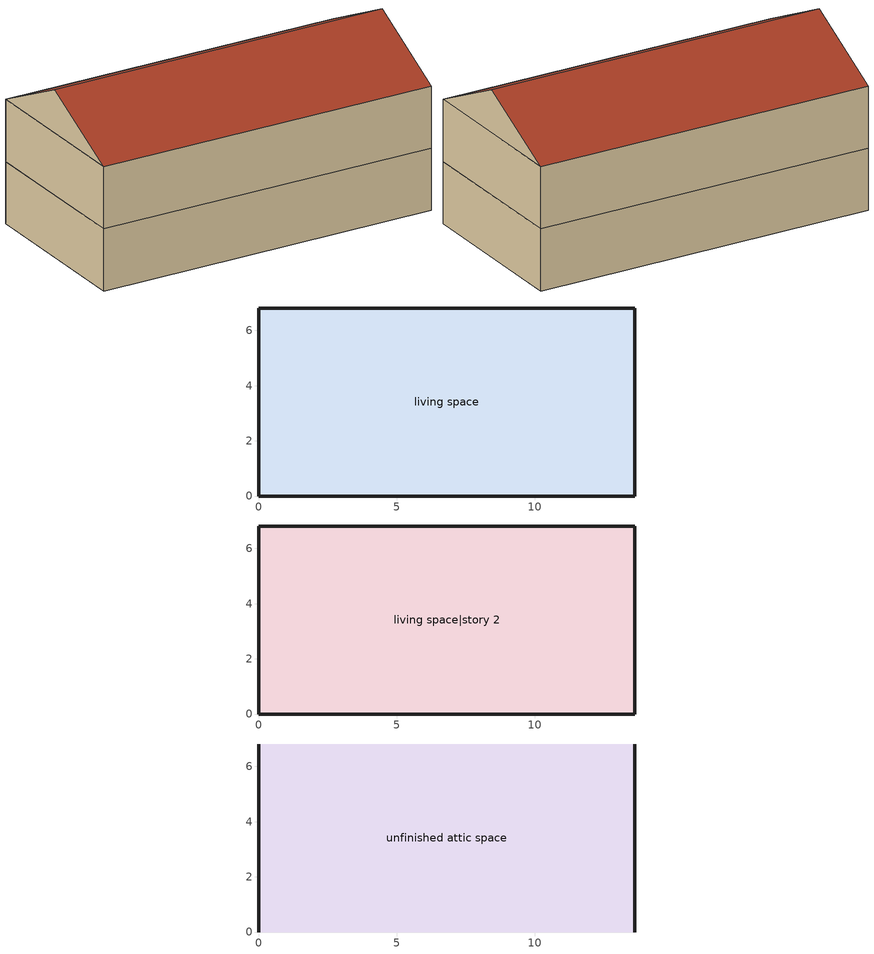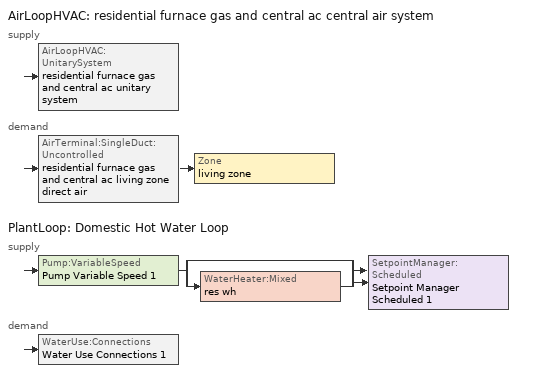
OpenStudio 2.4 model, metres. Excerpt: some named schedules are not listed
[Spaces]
living space
 floor ground: 0,0 0,6.82 13.63,6.82 13.63,0 z0
 wall outside: 0,6.82 0,0 13.63,0 13.63,6.82 0,6.82 z0:2.44
living space|story 2
 floor to living space: 0,0 0,6.82 13.63,6.82 13.63,0 z2.44
 wall outside: 0,6.82 0,0 13.63,0 13.63,6.82 0,6.82 z2.44:4.88
unfinished attic space
 floor to living space|story 2: 0,6.82 13.63,6.82 13.63,0 0,0 z4.88
 wall outside: 0,3.41,6.58 0,6.82,4.88 0,0,4.88; 13.63,3.41,6.58 13.63,0,4.88 13.63,6.82,4.88
 roof outside: 13.63,3.41,6.58 0,3.41,6.58 0,0,4.88 13.63,0,4.88; 0,3.41,6.58 13.63,3.41,6.58 13.63,6.82,4.88 0,6.82,4.88
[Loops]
AirLoopHVAC 'residential furnace gas and central ac central air system'
 supply: AirLoopHVAC:UnitarySystem 'residential furnace gas and central ac unitary system'
 demand: AirTerminal:SingleDuct:Uncontrolled 'residential furnace gas and central ac living zone direct air' > Zone 'living zone'
PlantLoop 'Domestic Hot Water Loop'
 supply: Pump:VariableSpeed 'Pump Variable Speed 1' > split
  | bypass
  | WaterHeater:Mixed 'res wh'
  join > SetpointManager:Scheduled 'Setpoint Manager Scheduled 1'
 demand: WaterUse:Connections 'Water Use Connections 1'
[Building]
Building: Standards Number of Stories=2; Standards Number of Above Ground Stories=2; Standards Building Type=singlefamilydetached; Standards Number of Living Units=1
[Site]
Denver Intl Ap_CO_USA: Latitude {deg}=39.83; Longitude {deg}=-104.65; Time Zone {hr}=-7; Elevation {m}=1650
[ClimateZones]
Climate Zone Institution Name 2=Building America; Climate Zone Document Year 2=0; Climate Zone Value 2=Cold
[Site:WaterMainsTemperature]
Calculation Method=Correlation; Annual Average Outdoor Air Temperature {C}=10.8753; Maximum Difference In Monthly Average Outdoor Air Temperatures {deltaC}=23.1524
[Site:GroundTemperature:BuildingSurface]
6.71281, 4.94206, 4.80025, 5.64056, 9.01395, 12.3716, 15.2825, 17.1265, 17.2832, 15.7834, 12.9467, 9.69205
[Site:GroundTemperature:Deep]
10.8753, 10.8753, 10.8753, 10.8753, 10.8753, 10.8753, 10.8753, 10.8753, 10.8753, 10.8753, 10.8753, 10.8753
[ThermalZone] Use Ideal Air Loads=No
Name | Thermostat
living zone | living zone temperature setpoint
unfinished attic zone
[Sizing:Zone] Zone Cooling Design Supply Air Temperature Input Method=SupplyAirTemperature; Zone Cooling Design Supply Air Temperature {C}=14; Zone Cooling Design Supply Air Temperature Difference {deltaC}=11.11; Zone Heating Design Supply Air Temperature Input Method=SupplyAirTemperature; Zone Heating Design Supply Air Temperature {C}=40; Zone Heating Design Supply Air Temperature Difference {deltaC}=11.11; Zone Cooling Design Supply Air Humidity Ratio {kg-H2O/kg-air}=0.0085; Zone Heating Design Supply Air Humidity Ratio {kg-H2O/kg-air}=0.008; Cooling Design Air Flow Method=DesignDay; Heating Design Air Flow Method=DesignDay; Account for Dedicated Outdoor Air System=No; Dedicated Outdoor Air System Control Strategy=NeutralSupplyAir; Dedicated Outdoor Air Low Setpoint Temperature for Design {C}=autosize; Dedicated Outdoor Air High Setpoint Temperature for Design {C}=autosize
living zone; unfinished attic zone
[Zone equipment]
living zone: residential furnace gas and central ac living zone direct air
[Space]
Name | Thermal Zone | Building Unit
living space; living space|story 2 | living zone | unit 1
unfinished attic space | unfinished attic zone
[BuildingUnit] Building Unit Type=Residential; Building Unit Feature Data Type 3=String; Building Unit Feature Data Type 4=String; Building Unit Feature Data Type 6=Double; Building Unit Feature Data Type 7=Double; Building Unit Feature Data Type 8=Double; Building Unit Feature Data Type 9=Double; Building Unit Feature Data Type 10=Double; Building Unit Feature Data Type 15=Double
Name | Building Unit Feature Name 1 | Building Unit Feature Data Type 1 | Building Unit Feature Value 1 | Building Unit Feature Name 2 | Building Unit Feature Data Type 2 | Building Unit Feature Value 2 | Building Unit Feature Name 3 | Building Unit Feature Value 3 | Building Unit Feature Name 4 | Building Unit Feature Value 4 | Building Unit Feature Name 5 | Building Unit Feature Data Type 5 | Building Unit Feature Value 5 | Building Unit Feature Name 6 | Building Unit Feature Value 6 | Building Unit Feature Name 7 | Building Unit Feature Value 7 | Building Unit Feature Name 8 | Building Unit Feature Value 8 | Building Unit Feature Name 9 | Building Unit Feature Value 9 | Building Unit Feature Name 10 | Building Unit Feature Value 10 | Building Unit Feature Name 11 | Building Unit Feature Data Type 11 | Building Unit Feature Value 11 | Building Unit Feature Name 12 | Building Unit Feature Data Type 12 | Building Unit Feature Value 12 | Building Unit Feature Name 13 | Building Unit Feature Data Type 13 | Building Unit Feature Value 13 | Building Unit Feature Name 14 | Building Unit Feature Data Type 14 | Building Unit Feature Value 14 | Building Unit Feature Name 15 | Building Unit Feature Value 15 | Building Unit Feature Name 16 | Building Unit Feature Data Type 16 | Building Unit Feature Value 16 | Building Unit Feature Name 17 | Building Unit Feature Data Type 17 | Building Unit Feature Value 17 | Building Unit Feature Name 18 | Building Unit Feature Data Type 18 | Building Unit Feature Value 18 | Building Unit Feature Name 19 | Building Unit Feature Data Type 19 | Building Unit Feature Value 19 | Building Unit Feature Name 20 | Building Unit Feature Data Type 20 | Building Unit Feature Value 20 | Building Unit Feature Name 21 | Building Unit Feature Data Type 21 | Building Unit Feature Value 21 | Building Unit Feature Name 22 | Building Unit Feature Data Type 22 | Building Unit Feature Value 22 | Building Unit Feature Name 23 | Building Unit Feature Data Type 23 | Building Unit Feature Value 23 | Building Unit Feature Name 24 | Building Unit Feature Data Type 24 | Building Unit Feature Value 24 | Building Unit Feature Name 25 | Building Unit Feature Data Type 25 | Building Unit Feature Value 25 | Building Unit Feature Name 26 | Building Unit Feature Data Type 26 | Building Unit Feature Value 26 | Building Unit Feature Name 27 | Building Unit Feature Data Type 27 | Building Unit Feature Value 27 | Building Unit Feature Name 28 | Building Unit Feature Data Type 28 | Building Unit Feature Value 28 | Building Unit Feature Name 29 | Building Unit Feature Data Type 29 | Building Unit Feature Value 29 | Building Unit Feature Name 30 | Building Unit Feature Data Type 30 | Building Unit Feature Value 30 | Building Unit Feature Name 31 | Building Unit Feature Data Type 31 | Building Unit Feature Value 31 | Building Unit Feature Name 32 | Building Unit Feature Data Type 32 | Building Unit Feature Value 32 | Building Unit Feature Name 33 | Building Unit Feature Data Type 33 | Building Unit Feature Value 33 | Building Unit Feature Name 34 | Building Unit Feature Data Type 34 | Building Unit Feature Value 34 | Building Unit Feature Name 35 | Building Unit Feature Data Type 35 | Building Unit Feature Value 35 | Building Unit Feature Name 36 | Building Unit Feature Data Type 36 | Building Unit Feature Value 36 | Building Unit Feature Name 37 | Building Unit Feature Data Type 37 | Building Unit Feature Value 37
unit 1 | NumberOfBedrooms | Integer | 3 | NumberOfBathrooms | Double | 2 | SizingInfoHVACCapacityDerateFactorEER | 1.0,1.0,1.0,1.0,1.0 | SizingInfoHVACRatedCFMperTonCooling | 386.1 | DHWSchedIndex | Integer | 0 | ClothesWasherIMEF|residential clothes washer | 0.95 | ClothesWasherRatedAnnualEnergy|residential clothes washer | 387 | ClothesWasherDrumVolume|residential clothes washer | 3.5 | ClothesDryerCEF|residential clothes dryer electric | 2.7 | ClothesDryerMult|residential clothes dryer electric | 1 | ClothesDryerWeekdaySch|residential clothes dryer electric | String | 0.010, 0.006, 0.004, 0.002, 0.004, 0.006, 0.016, 0.032, 0.048, 0.068, 0.078, 0.081, 0.074, 0.067, 0.057, 0.061, 0.055, 0.054, 0.051, 0.051, 0.052, 0.054, 0.044, 0.024 | ClothesDryerWeekendSch|residential clothes dryer electric | String | 0.010, 0.006, 0.004, 0.002, 0.004, 0.006, 0.016, 0.032, 0.048, 0.068, 0.078, 0.081, 0.074, 0.067, 0.057, 0.061, 0.055, 0.054, 0.051, 0.051, 0.052, 0.054, 0.044, 0.024 | ClothesDryerMonthlySch|residential clothes dryer electric | String | 1.0, 1.0, 1.0, 1.0, 1.0, 1.0, 1.0, 1.0, 1.0, 1.0, 1.0, 1.0 | ClothesDryerFuelType|residential clothes dryer electric | String | electric | ClothesDryerFuelSplit|residential clothes dryer electric | 0
EPWWeatherInfo | EPWHeaderCity | String | Denver Intl Ap | EPWHeaderState | String | CO | EPWHeaderCountry | USA | EPWHeaderDataSource | TMY3 | EPWHeaderStation | String | 725650 | EPWHeaderLatitude | 39.83 | EPWHeaderLongitude | -104.65 | EPWHeaderTimezone | -7 | EPWHeaderAltitude | 5413.39 | EPWHeaderLocalPressure | 0.819376 | EPWDataAnnualAvgDrybulb | Double | 51.5756 | EPWDataAnnualMinDrybulb | Double | -2.92 | EPWDataAnnualMaxDrybulb | Double | 104 | EPWDataCDD50F | Double | 3072.29 | EPWDataCDD65F | 883.62 | EPWDataHDD50F | Double | 2497.19 | EPWDataHDD65F | Double | 5783.52 | EPWDataAnnualAvgWindspeed | Double | 3.91653 | EPWDataMonthlyAvgDrybulbs | String | 33.4191935483871,31.90142857142857,43.02620967741937,42.48624999999999,59.877741935483854,73.57574999999997,72.07975806451608,72.70008064516134,66.49200000000006,50.079112903225806,37.218250000000005,34.582177419354835 | EPWDataMainsDailyTemps | String | 50.07624256468852,49.9657852697145,49.85758155416448,49.751663461543984,49.64806235849292,49.546808925496705,49.447933147800505,49.351464306529365,49.25743097001694,49.16586098534519,49.07678147009777,48.9902188043294,48.906198622753685,48.82474580715159,48.74588447900296,48.66963799234321,48.59602892684719,48.52507908114245,48.45680946635381,48.391240299881055,48.32839099941181,48.26828017717112,48.21092563440966,48.15634435613204,48.10455250606684,48.05556542187992,48.00939761063228,47.96606274448393,47.92557365664505,47.887942337575495,47.853179931434,47.82129673277788,47.79230218351444,47.76620487010481,47.743012521021186,47.72273200445808,47.705369326298396,47.6909296283348,47.679417186747095,47.67083541083581,47.665186842012595,47.662473153047614,47.66269514757414,47.66585275985061,47.67194505478005,47.68097022818702,47.6929256073519,47.70780765180238,47.725611954361966,47.746333242455066,47.769965379668484,47.796501367568624,47.82593334777399,47.85825260428242,47.89344956605221,47.931513809836495,47.972434063270015,48.01619820820728,48.06279328431128,48.11220549289157,48.16442020099056,48.21942194571703,48.2771944388252,48.33772057153844,48.40098241961582,48.466961248660226,48.53563751966634,48.606990894806984,48.68100024345593,48.75764364844555,48.83689841255739,48.91874106524372,49.00314736957813,49.090092329433034,49.179550196882076,49.27149447982511,49.36589794983359,49.46273265021402,49.56196990428706,49.663580323879835,49.76753381802899,49.87379960189182,49.98234620586294,50.09314148489369,50.20615262801157,50.32134616803694,50.43868799149398,50.558143348713074,50.679676864121596,50.80325254672008,50.928833800740556,51.056383436484104,51.18586368133418,51.317236190942644,51.450462060585075,51.58550183668202,51.72231552848283,51.8608626199085,52.001102081550165,52.14299238281953,52.28649150424779,52.431556949929295,52.57814576010629,52.72621452389105,52.87571939212163,53.02661609034733,53.1788599319402,53.33240583132853,53.48720831734851,53.64322154671014,53.80039931757321,53.95869508322959,54.11806196588759,54.27845277055436,54.43981999901223,54.60211586388488,54.76529230278913,54.92930099256811,55.09409336360176,55.25962061419023,55.42583372500605,55.59268347361075,55.76012044903158,55.928095066394164,56.09655758160655,56.26545810609043,56.434746621555234,56.60437299481053,56.77428699261249,56.94443829654001,57.11477651789601,57.28525121262962,57.45581189627462,57.626408058900026,57.79698918006809,57.96750474379542,58.13790425351288,58.30813724701959,58.47815331142689,58.64790209808762,58.81733333750638,58.98639685422639,59.15504258168846,59.32322057705774,59.49088103601378,59.65797430749968,59.8244509084257,59.99026153832327,60.155357093944815,60.319688683805246,60.483207642660695,60.645865545920266,60.80761422398652,60.96840577652046,61.12819258662674,61.28692733495497,61.44456301371288,61.601052940587266,61.756350772568474,61.91041051967448,62.06318655857034,62.21463364607915,62.3647069325804,62.513361975291694,62.66055475143013,62.8062416712492,62.95037959094745,63.092925825445185,63.23383816102518,63.37307486783391,63.510594712239424,63.64635696904234,63.780321433536166,63.91244843341359,64.04269884051503,64.17103408241611,64.29741615385046,64.42180762796467,64.54417166740183,64.66447203521064,64.7826731055766,64.89873987437228,65.01263796952341,65.1243336611879,65.23379387174461,65.3409861855889,65.44587885873234,65.54844082820324,65.64864172124577,65.7464518643145,65.84184229186198,65.93478475491656,66.02525172944816,66.1132164245191,66.19865279021808,66.28153552537464,66.36184008505177,66.43954268781472,66.51462032277367,66.5870507563981,66.65681253910113,66.72388501159155,66.78824831099192,66.84988337672074,66.90877195613707,66.96489660994588,67.01824071736252,67.06878848103484,67.1165249317214,67.16143593272444,67.20350818407641,67.24272922647855,67.27908744499064,67.31257207247062,67.34317319276323,67.37088174363653,67.3956895194656,67.41758917366263,67.43657422085245,67.45263903879312,67.46577887004098,67.47598982335947,67.48326887487147,67.48761386895481,67.48902351888066,67.48749740719454,67.48303598583998,67.47564057602465,67.4653133678291,67.45205741955826,67.43587665683563,67.41677587144085,67.3947607198906,67.36983772176349,67.34201425776935,67.31129856756353,67.27769974730674,67.24122774697138,67.2018933673949,67.15970825708125,67.11468490875131,67.06683665564324,67.016177667564,66.96272294669309,66.9064883231398,66.84749045025528,66.78574679970077,66.72127565627359,66.65409611249221,66.58422806294226,66.51169219838482,66.43650999962918,66.3587037311714,66.27829643460095,66.19531192177712,66.10977476777741,66.0217103036198,65.93114460876124,65.8381045033745,65.74261754040552,65.64471199741399,65.54441686819918,65.44176185421362,65.33677735576744,65.22949446302547,65.11994494680027,65.00816124914347,64.89417647373837,64.77802437609661,64.65973935356176,64.53935643512291,64.41691127104114,64.29244012229206,64.16597984982745,64.03756790365921,63.907242311768954,63.77504166884635,63.64100512485964,63.50517237346182,63.36758364023565,63.22827967078132,63.08730171864996,62.94469153312682,62.8004913468676,62.65474386339169,62.50749224443585,62.35878009717235,62.20865146129508,62.057150795977584,61.90432296670698,61.75021323199739,61.594867229987095,61.43833096492323,61.280650793538065,61.12187341132087,60.96204583868955,60.80121540706591,60.63942974485897,60.47673676336026,60.313184642555285,60.14882181685554,59.98369696075508,59.81785897441608,59.65135696918745,59.484240253061,59.31655831606938,59.14836081563002,58.979697561839586,58.810618502723216,58.6411737094428,58.471413361469004,58.30138773172097,58.131147171678556,57.96074209647117,57.79022296994788,57.61964028973289,57.4490445722713,57.27848633786901,57.10801609573171,56.937684329007,56.7675414798343,56.59763793440687,56.42802400805046,56.25874993032284,56.08986583013886,55.92142172092521,55.75346748580941,55.5860528628474,55.419227430294114,55.253040591921305,55.08754156238711,54.92277935266162,54.75880275551268,54.595660331056436,54.4334003923767,54.27207099121744,54.11171990375278,53.95239461643853,53.79414231194946,53.63700985520665,53.481043779498904,53.32629027270227,53.17279516360208,53.02060390832105,52.86976157685794,52.720312839740515,52.57230195479677,52.42577275404838,52.280768630730314,52.13733252644028,51.995506918421995,51.85533380698598,51.71685470307155,51.580110615953686,51.44514204109864,51.31198894817151,51.180690769199586,51.051286386894986,50.92381412313986,50.79831172763779,50.67481636673449,50.553364612411414,50.433992431455266,50.3167351748068,50.20162756709197 | EPWDataMainsMonthlyTemps | String | 48.74588447900296,47.67194505478005,49.179550196882076,52.87571939212163,57.79698918006809,62.66055475143013,66.19865279021808,67.48902351888066,66.19531192177712,62.65474386339169,57.79022296994788,52.86976157685794 | EPWDataMainsAvgTemp | Double | 57.5779 | EPWDataGroundMonthlyTemps | String | 44.08306285945173,40.89570904991865,40.64045432632048,42.153016571250646,48.225111118704206,54.268919273837525,59.508577937551024,62.82777283423508,63.10975667174995,60.41014950381947,55.304105212311526,49.445696474514364 | EPWDataWSF | Double | 0.59 | EPWDataMonthlyAvgDailyHighDrybulbs | String | 47.41032258064516,46.58642857142857,55.15032258064517,53.708,72.80193548387098,88.67600000000002,86.1858064516129,85.87225806451613,82.082,63.18064516129033,48.73400000000001,48.87935483870968 | EPWDataMonthlyAvgDailyLowDrybulbs | String | 19.347741935483874,19.856428571428573,30.316129032258065,31.112,47.41612903225806,57.901999999999994,59.063870967741934,60.956774193548384,52.352000000000004,38.41612903225806,27.002000000000002,23.02903225806451 | EPWDesignHeatingDrybulb | Double | 6.8 | EPWDesignHeatingWindspeed | Double | 12 | EPWDesignCoolingDrybulb | Double | 91.76 | EPWDesignCoolingWetbulb | Double | 60.08 | EPWDesignCoolingHumidityRatio | Double | 0.00605039 | EPWDesignCoolingWindspeed | Double | 4.2 | EPWDesignDailyTemperatureRange | Double | 27.36 | EPWDesignDehumidDrybulb | Double | 67.28 | EPWDesignDehumidHumidityRatio | Double | 0.0122954 | EPWDesignCoolingDirectNormal | Double | 985 | EPWDesignCoolingDiffuseHorizontal | Double | 84
[Coil:Heating:Gas]
residential furnace gas heating coil: Availability Schedule=residential heating season; Gas Burner Efficiency=0.78; Nominal Capacity {W}=AutoSize; Parasitic Electric Load {W}=0; Parasitic Gas Load {W}=0; Fuel Type=NaturalGas
[Coil:Cooling:DX:SingleSpeed]
residential central ac cooling coil: Availability Schedule=residential cooling season; Rated Total Cooling Capacity {W}=autosize; Rated Sensible Heat Ratio=0.740403; Rated COP {W/W}=3.95054; Rated Air Flow Rate {m3/s}=autosize; Rated Evaporator Fan Power Per Volume Flow Rate {W/(m3/s)}=773.391; Total Cooling Capacity Function of Temperature Curve=Cool-Cap-fT1; Total Cooling Capacity Function of Flow Fraction Curve=Cool-Cap-fFF1; Energy Input Ratio Function of Temperature Curve=Cool-EIR-fT1; Energy Input Ratio Function of Flow Fraction Curve=Cool-EIR-fFF1; Part Load Fraction Correlation Curve=Cool-PLF-fPLR1; Nominal Time for Condensate Removal to Begin {s}=1000; Ratio of Initial Moisture Evaporation Rate and Steady State Latent Capacity=1.5; Maximum Cycling Rate {cycles/hr}=3; Latent Capacity Time Constant {s}=45; Condenser Type=AirCooled; Evaporative Condenser Effectiveness=0; Evaporative Condenser Air Flow Rate {m3/s}=Autosize; Evaporative Condenser Pump Rated Power Consumption {W}=Autosize; Crankcase Heater Capacity {W}=0; Maximum Outdoor Dry-Bulb Temperature for Crankcase Heater Operation {C}=12.7778; Basin Heater Capacity {W/K}=0; Basin Heater Setpoint Temperature {C}=10
[Fan:OnOff]
residential furnace gas and central ac supply fan: Availability Schedule=Always On Discrete; Fan Efficiency=0.117562; Pressure Rise {Pa}=124.55; Maximum Flow Rate {m3/s}=autosize; Motor Efficiency=1; Motor In Airstream Fraction=1; Fan Power Ratio Function of Speed Ratio Curve=Fan On Off Power Curve 1; Fan Efficiency Ratio Function of Speed Ratio Curve=Fan On Off Efficiency Curve 1
[AirLoopHVAC:UnitarySystem]
residential furnace gas and central ac unitary system: Control Type=Load; Controlling Zone or Thermostat Location=living zone; Dehumidification Control Type=None; Availability Schedule=Always On Discrete; Supply Fan=residential furnace gas and central ac supply fan; Fan Placement=BlowThrough; Supply Air Fan Operating Mode Schedule=Always Off Discrete; Heating Coil=residential furnace gas heating coil; DX Heating Coil Sizing Ratio=1; Cooling Coil=residential central ac cooling coil; Use DOAS DX Cooling Coil=No; DOAS DX Cooling Coil Leaving Minimum Air Temperature {C}=2; Latent Load Control=SensibleOnlyLoadControl; Supply Air Flow Rate During Cooling Operation {m3/s}=autosize; Supply Air Flow Rate During Heating Operation {m3/s}=autosize; Supply Air Flow Rate When No Cooling or Heating is Required {m3/s}=0; Maximum Supply Air Temperature {C}=48.8889; Maximum Outdoor Dry-Bulb Temperature for Supplemental Heater Operation {C}=21; Maximum Cycling Rate {cycles/hr}=2.5; Heat Pump Time Constant {s}=60; Fraction of On-Cycle Power Use=0.01; Heat Pump Fan Delay Time {s}=60; Ancilliary On-Cycle Electric Power {W}=0; Ancilliary Off-Cycle Electric Power {W}=0
[AirLoopHVAC]
residential furnace gas and central ac central air system: Availability Schedule=Always On Discrete; Design Supply Air Flow Rate {m3/s}=AutoSize
[Sizing:System]
residential furnace gas and central ac central air system: Type of Load to Size On=Sensible; Design Outdoor Air Flow Rate {m3/s}=Autosize; Minimum System Air Flow Ratio=0.3; Preheat Design Temperature {C}=7; Preheat Design Humidity Ratio {kg-H2O/kg-Air}=0.008; Precool Design Temperature {C}=12.8; Precool Design Humidity Ratio {kg-H2O/kg-Air}=0.008; Central Cooling Design Supply Air Temperature {C}=12.8; Central Heating Design Supply Air Temperature {C}=16.7; Sizing Option=NonCoincident; 100% Outdoor Air in Cooling=Yes; 100% Outdoor Air in Heating=Yes; Central Cooling Design Supply Air Humidity Ratio {kg-H2O/kg-Air}=0.0085; Central Heating Design Supply Air Humidity Ratio {kg-H2O/kg-Air}=0.008; Cooling Design Air Flow Method=DesignDay; Cooling Design Air Flow Rate {m3/s}=0; Heating Design Air Flow Method=DesignDay; Heating Design Air Flow Rate {m3/s}=0; System Outdoor Air Method=ZoneSum; Zone Maximum Outdoor Air Fraction=1; Cooling Supply Air Flow Rate Per Floor Area {m3/s-m2}=0.00996765; Cooling Fraction of Autosized Cooling Supply Air Flow Rate=1; Cooling Supply Air Flow Rate Per Unit Cooling Capacity {m3/s-W}=3.94755e-05; Heating Supply Air Flow Rate Per Floor Area {m3/s-m2}=0.00996765; Heating Fraction of Autosized Heating Supply Air Flow Rate=1; Heating Fraction of Autosized Cooling Supply Air Flow Rate=1; Heating Supply Air Flow Rate Per Unit Heating Capacity {m3/s-W}=3.15882e-05; Cooling Design Capacity Method=CoolingDesignCapacity; Cooling Design Capacity {W}=autosize; Cooling Design Capacity Per Floor Area {W/m2}=234.7; Fraction of Autosized Cooling Design Capacity=1; Heating Design Capacity Method=HeatingDesignCapacity; Heating Design Capacity {W}=autosize; Heating Design Capacity Per Floor Area {W/m2}=157; Fraction of Autosized Heating Design Capacity=1; Central Cooling Capacity Control Method=OnOff
[AirTerminal:SingleDuct:Uncontrolled]
residential furnace gas and central ac living zone direct air: Availability Schedule=Always On Discrete; Maximum Air Flow Rate {m3/s}=AutoSize
[ThermostatSetpoint:DualSetpoint]
living zone temperature setpoint: Heating Setpoint Temperature Schedule=residential heating setpoint; Cooling Setpoint Temperature Schedule=residential cooling setpoint
[PlantLoop]
Domestic Hot Water Loop: Glycol Concentration=0; Maximum Loop Flow Rate {m3/s}=0.01; Plant Loop Volume {m3}=0.003; Load Distribution Scheme=Optimal
[Sizing:Plant]
Domestic Hot Water Loop: Loop Type=Heating; Design Loop Exit Temperature {C}=52.6667; Loop Design Temperature Difference {deltaC}=5.55556; Sizing Option=NonCoincident; Zone Timesteps in Averaging Window=1; Coincident Sizing Factor Mode=None
[Pump:VariableSpeed]
Pump Variable Speed 1: Rated Flow Rate {m3/s}=0.01; Rated Pump Head {Pa}=1; Rated Power Consumption {W}=0; Motor Efficiency=1; Fraction of Motor Inefficiencies to Fluid Stream=0; Coefficient 1 of the Part Load Performance Curve=0; Coefficient 2 of the Part Load Performance Curve=1; Coefficient 3 of the Part Load Performance Curve=0; Coefficient 4 of the Part Load Performance Curve=0; Pump Control Type=Intermittent; Skin Loss Radiative Fraction=0.5; Design Power Sizing Method=PowerPerFlowPerPressure; Design Electric Power per Unit Flow Rate {W/(m3/s)}=348701.1; Design Shaft Power per Unit Flow Rate per Unit Head {W-s/m3-Pa}=1.28205; Design Minimum Flow Rate Fraction=0
[SetpointManager:Scheduled]
Setpoint Manager Scheduled 1: Control Variable=Temperature; Schedule=dhw temp
[WaterHeater:Mixed]
res wh: Tank Volume {m3}=0.170344; Setpoint Temperature Schedule=WH Setpoint Temp; Deadband Temperature Difference {deltaC}=2; Maximum Temperature Limit {C}=99; Heater Control Type=Cycle; Heater Maximum Capacity {W}=4500; Heater Minimum Capacity {W}=0; Heater Fuel Type=Electricity; Heater Thermal Efficiency=1; Off Cycle Parasitic Fuel Consumption Rate {W}=0; Off Cycle Parasitic Fuel Type=Electricity; Off Cycle Parasitic Heat Fraction to Tank=0; On Cycle Parasitic Fuel Consumption Rate {W}=0; On Cycle Parasitic Fuel Type=Electricity; On Cycle Parasitic Heat Fraction to Tank=0; Ambient Temperature Indicator=ThermalZone; Ambient Temperature Thermal Zone=living zone; Off Cycle Loss Coefficient to Ambient Temperature {W/K}=1.16351; Off Cycle Loss Fraction to Thermal Zone=1; On Cycle Loss Coefficient to Ambient Temperature {W/K}=1.16351; On Cycle Loss Fraction to Thermal Zone=1; Use Side Effectiveness=1; Source Side Effectiveness=1; Use Side Design Flow Rate {m3/s}=autosize; Source Side Design Flow Rate {m3/s}=autosize; Indirect Water Heating Recovery Time {hr}=1.5
[WaterUse:Connections]
Water Use Connections 1: Water Use Equipment Name 1=residential clothes washer
[ElectricEquipment:Definition] Design Level Calculation Method=EquipmentLevel
Name | Design Level {W} | Fraction Latent | Fraction Radiant | Fraction Lost
residential clothes washer | 7537.05 | 0 | 0.48 | 0.2
residential clothes dryer electric | 263.055 | 0.05 | 0.09 | 0.8
[ElectricEquipment] Space or SpaceType=living space
Name | Electric Equipment Definition | Schedule
residential clothes washer | residential clothes washer | residential clothes washer schedule
residential clothes dryer electric | residential clothes dryer electric | residential clothes dryer electric schedule
[WaterUse:Equipment:Definition]
residential clothes washer: Peak Flow Rate {m3/s}=0.000673539; Target Temperature Schedule=residential clothes washer temperature schedule
[WaterUse:Equipment]
residential clothes washer: Water Use Equipment Definition=residential clothes washer; Space=living space; Flow Rate Fraction Schedule=residential clothes washer schedule
[Schedule:Constant]
Name | Value
Always On Discrete | 1
Always Off Discrete | 0
dhw temp; WH Setpoint Temp | 52.6667
residential clothes washer temperature schedule | 33.6111
[Curve:Exponent]
Fan On Off Power Curve 1: Coefficient1 Constant=1; Coefficient2 Constant=0; Coefficient3 Constant=0; Minimum Value of x=0; Maximum Value of x=1
[Curve:Cubic]
Fan On Off Efficiency Curve 1: Coefficient1 Constant=1; Coefficient2 x=0; Coefficient3 x**2=0; Coefficient4 x**3=0; Minimum Value of x=0; Maximum Value of x=1
[Curve:Biquadratic] Minimum Value of x=13.88; Maximum Value of x=23.88; Minimum Value of y=18.33; Maximum Value of y=51.66
Name | Coefficient1 Constant | Coefficient2 x | Coefficient3 x**2 | Coefficient4 y | Coefficient5 y**2 | Coefficient6 x*y
Cool-Cap-fT1 | 1.5509 | -0.0750501 | 0.00309714 | 0.00240111 | -5.0544e-05 | -0.000427281
Cool-EIR-fT1 | -0.304283 | 0.118048 | -0.00342467 | -0.00626191 | 0.000695427 | -0.000469975
[Curve:Quadratic] Minimum Value of x=0
Name | Coefficient1 Constant | Coefficient2 x | Coefficient3 x**2 | Maximum Value of x | Minimum Curve Output | Maximum Curve Output
Cool-PLF-fPLR1 | 0.93 | 0.07 | 0 | 1 | 0.7 | 1
Cool-Cap-fFF1 | 0.718605 | 0.4101 | -0.128705 | 2 | 0 | 2
Cool-EIR-fFF1 | 1.323 | -0.477711 | 0.154712 | 2 | 0 | 2
[Schedule:Ruleset]
Name | Default Day Schedule
residential heating season | Schedule Day 1
residential cooling season | Schedule Day 4
residential heating setpoint | Schedule Day 2
residential cooling setpoint | Schedule Day 3
residential clothes dryer electric schedule | Schedule Day 5
[Schedule:Day]
Schedule Day 1; Schedule Day 4; Schedule Day 2; Schedule Day 3; Schedule Day 5: 24, 0, 0
residential heating season allday1; residential heating season allday2; residential heating season allday3; residential heating season allday4; residential heating season allday5; residential heating season allday6; residential heating season allday7; residential heating season allday8; residential heating season allday9; residential heating season allday10; residential heating season allday11; residential heating season allday12; residential cooling season allday1; residential cooling season allday2; residential cooling season allday3; residential cooling season allday4; residential cooling season allday5; residential cooling season allday6; residential cooling season allday7; residential cooling season allday8; residential cooling season allday9; residential cooling season allday10; residential cooling season allday11; residential cooling season allday12: 1, 0, 1, 2, 0, 1, 3, 0, 1, 4, 0, 1, 5, 0, 1, 6, 0, 1, 7, 0, 1, 8, 0, 1, 9, 0, 1, 10, 0, 1, 11, 0, 1, 12, 0, 1, 13, 0, 1, 14, 0, 1, 15, 0, 1, 16, 0, 1, 17, 0, 1, 18, 0, 1, 19, 0, 1, 20, 0, 1, 21, 0, 1, 22, 0, 1, 23, 0, 1, 24, 0, 1
residential heating setpoint allday1; residential heating setpoint allday2; residential heating setpoint allday3; residential heating setpoint allday4; residential heating setpoint allday5; residential heating setpoint allday6; residential heating setpoint allday7; residential heating setpoint allday8; residential heating setpoint allday9; residential heating setpoint allday10; residential heating setpoint allday11; residential heating setpoint allday12: 1, 0, 21.6667, 2, 0, 21.6667, 3, 0, 21.6667, 4, 0, 21.6667, 5, 0, 21.6667, 6, 0, 21.6667, 7, 0, 21.6667, 8, 0, 21.6667, 9, 0, 21.6667, 10, 0, 21.6667, 11, 0, 21.6667, 12, 0, 21.6667, 13, 0, 21.6667, 14, 0, 21.6667, 15, 0, 21.6667, 16, 0, 21.6667, 17, 0, 21.6667, 18, 0, 21.6667, 19, 0, 21.6667, 20, 0, 21.6667, 21, 0, 21.6667, 22, 0, 21.6667, 23, 0, 21.6667, 24, 0, 21.6667
residential cooling setpoint allday1; residential cooling setpoint allday2; residential cooling setpoint allday3; residential cooling setpoint allday4; residential cooling setpoint allday5; residential cooling setpoint allday6; residential cooling setpoint allday7; residential cooling setpoint allday8; residential cooling setpoint allday9; residential cooling setpoint allday10; residential cooling setpoint allday11; residential cooling setpoint allday12: 1, 0, 24.4444, 2, 0, 24.4444, 3, 0, 24.4444, 4, 0, 24.4444, 5, 0, 24.4444, 6, 0, 24.4444, 7, 0, 24.4444, 8, 0, 24.4444, 9, 0, 24.4444, 10, 0, 24.4444, 11, 0, 24.4444, 12, 0, 24.4444, 13, 0, 24.4444, 14, 0, 24.4444, 15, 0, 24.4444, 16, 0, 24.4444, 17, 0, 24.4444, 18, 0, 24.4444, 19, 0, 24.4444, 20, 0, 24.4444, 21, 0, 24.4444, 22, 0, 24.4444, 23, 0, 24.4444, 24, 0, 24.4444
residential clothes dryer electric schedule weekday1; residential clothes dryer electric schedule weekday2; residential clothes dryer electric schedule weekday3; residential clothes dryer electric schedule weekday4; residential clothes dryer electric schedule weekday5; residential clothes dryer electric schedule weekday6; residential clothes dryer electric schedule weekday7; residential clothes dryer electric schedule weekday8; residential clothes dryer electric schedule weekday9; residential clothes dryer electric schedule weekday10; residential clothes dryer electric schedule weekday11; residential clothes dryer electric schedule weekday12: 1, 0, 0.100913, 2, 0, 0.0605475, 3, 0, 0.040365, 4, 0, 0.0201825, 5, 0, 0.040365, 6, 0, 0.0605475, 7, 0, 0.16146, 8, 0, 0.32292, 9, 0, 0.48438, 10, 0, 0.686205, 11, 0, 0.787118, 12, 0, 0.817391, 13, 0, 0.746753, 14, 0, 0.676114, 15, 0, 0.575201, 16, 0, 0.615566, 17, 0, 0.555019, 18, 0, 0.544928, 19, 0, 0.514654, 20, 0, 0.514654, 21, 0, 0.524745, 22, 0, 0.544928, 23, 0, 0.444015, 24, 0, 0.24219
residential clothes dryer electric schedule weekend1; residential clothes dryer electric schedule weekend2; residential clothes dryer electric schedule weekend3; residential clothes dryer electric schedule weekend4; residential clothes dryer electric schedule weekend5; residential clothes dryer electric schedule weekend6; residential clothes dryer electric schedule weekend7; residential clothes dryer electric schedule weekend8; residential clothes dryer electric schedule weekend9; residential clothes dryer electric schedule weekend10; residential clothes dryer electric schedule weekend11; residential clothes dryer electric schedule weekend12: 1, 0, 0.123457, 2, 0, 0.0740741, 3, 0, 0.0493827, 4, 0, 0.0246914, 5, 0, 0.0493827, 6, 0, 0.0740741, 7, 0, 0.197531, 8, 0, 0.395062, 9, 0, 0.592593, 10, 0, 0.839506, 11, 0, 0.962963, 12, 0, 1, 13, 0, 0.91358, 14, 0, 0.82716, 15, 0, 0.703704, 16, 0, 0.753086, 17, 0, 0.679012, 18, 0, 0.666667, 19, 0, 0.62963, 20, 0, 0.62963, 21, 0, 0.641975, 22, 0, 0.666667, 23, 0, 0.54321, 24, 0, 0.296296
[Schedule:Rule] Date Specification Type=DateRange; Start Day=1
Name | Schedule Ruleset | Rule Order | Day Schedule | Apply Sunday | Apply Monday | Apply Tuesday | Apply Wednesday | Apply Thursday | Apply Friday | Apply Saturday | Start Month | End Month | End Day
residential heating season allday ruleset1 | residential heating season | 11 | residential heating season allday1 | Yes | Yes | Yes | Yes | Yes | Yes | Yes | 1 | 1 | 31
residential heating season allday ruleset2 | residential heating season | 10 | residential heating season allday2 | Yes | Yes | Yes | Yes | Yes | Yes | Yes | 2 | 2 | 28
residential heating season allday ruleset3 | residential heating season | 9 | residential heating season allday3 | Yes | Yes | Yes | Yes | Yes | Yes | Yes | 3 | 3 | 31
residential heating season allday ruleset4 | residential heating season | 8 | residential heating season allday4 | Yes | Yes | Yes | Yes | Yes | Yes | Yes | 4 | 4 | 30
residential heating season allday ruleset5 | residential heating season | 7 | residential heating season allday5 | Yes | Yes | Yes | Yes | Yes | Yes | Yes | 5 | 5 | 31
residential heating season allday ruleset6 | residential heating season | 6 | residential heating season allday6 | Yes | Yes | Yes | Yes | Yes | Yes | Yes | 6 | 6 | 30
residential heating season allday ruleset7 | residential heating season | 5 | residential heating season allday7 | Yes | Yes | Yes | Yes | Yes | Yes | Yes | 7 | 7 | 31
residential heating season allday ruleset8 | residential heating season | 4 | residential heating season allday8 | Yes | Yes | Yes | Yes | Yes | Yes | Yes | 8 | 8 | 31
residential heating season allday ruleset9 | residential heating season | 3 | residential heating season allday9 | Yes | Yes | Yes | Yes | Yes | Yes | Yes | 9 | 9 | 30
residential heating season allday ruleset10 | residential heating season | 2 | residential heating season allday10 | Yes | Yes | Yes | Yes | Yes | Yes | Yes | 10 | 10 | 31
residential heating season allday ruleset11 | residential heating season | 1 | residential heating season allday11 | Yes | Yes | Yes | Yes | Yes | Yes | Yes | 11 | 11 | 30
residential heating season allday ruleset12 | residential heating season | 0 | residential heating season allday12 | Yes | Yes | Yes | Yes | Yes | Yes | Yes | 12 | 12 | 31
residential cooling season allday ruleset1 | residential cooling season | 11 | residential cooling season allday1 | Yes | Yes | Yes | Yes | Yes | Yes | Yes | 1 | 1 | 31
residential cooling season allday ruleset2 | residential cooling season | 10 | residential cooling season allday2 | Yes | Yes | Yes | Yes | Yes | Yes | Yes | 2 | 2 | 28
residential cooling season allday ruleset3 | residential cooling season | 9 | residential cooling season allday3 | Yes | Yes | Yes | Yes | Yes | Yes | Yes | 3 | 3 | 31
residential cooling season allday ruleset4 | residential cooling season | 8 | residential cooling season allday4 | Yes | Yes | Yes | Yes | Yes | Yes | Yes | 4 | 4 | 30
residential cooling season allday ruleset5 | residential cooling season | 7 | residential cooling season allday5 | Yes | Yes | Yes | Yes | Yes | Yes | Yes | 5 | 5 | 31
residential cooling season allday ruleset6 | residential cooling season | 6 | residential cooling season allday6 | Yes | Yes | Yes | Yes | Yes | Yes | Yes | 6 | 6 | 30
residential cooling season allday ruleset7 | residential cooling season | 5 | residential cooling season allday7 | Yes | Yes | Yes | Yes | Yes | Yes | Yes | 7 | 7 | 31
residential cooling season allday ruleset8 | residential cooling season | 4 | residential cooling season allday8 | Yes | Yes | Yes | Yes | Yes | Yes | Yes | 8 | 8 | 31
residential cooling season allday ruleset9 | residential cooling season | 3 | residential cooling season allday9 | Yes | Yes | Yes | Yes | Yes | Yes | Yes | 9 | 9 | 30
residential cooling season allday ruleset10 | residential cooling season | 2 | residential cooling season allday10 | Yes | Yes | Yes | Yes | Yes | Yes | Yes | 10 | 10 | 31
residential cooling season allday ruleset11 | residential cooling season | 1 | residential cooling season allday11 | Yes | Yes | Yes | Yes | Yes | Yes | Yes | 11 | 11 | 30
residential cooling season allday ruleset12 | residential cooling season | 0 | residential cooling season allday12 | Yes | Yes | Yes | Yes | Yes | Yes | Yes | 12 | 12 | 31
residential heating setpoint allday ruleset1 | residential heating setpoint | 11 | residential heating setpoint allday1 | Yes | Yes | Yes | Yes | Yes | Yes | Yes | 1 | 1 | 31
residential heating setpoint allday ruleset2 | residential heating setpoint | 10 | residential heating setpoint allday2 | Yes | Yes | Yes | Yes | Yes | Yes | Yes | 2 | 2 | 28
residential heating setpoint allday ruleset3 | residential heating setpoint | 9 | residential heating setpoint allday3 | Yes | Yes | Yes | Yes | Yes | Yes | Yes | 3 | 3 | 31
residential heating setpoint allday ruleset4 | residential heating setpoint | 8 | residential heating setpoint allday4 | Yes | Yes | Yes | Yes | Yes | Yes | Yes | 4 | 4 | 30
residential heating setpoint allday ruleset5 | residential heating setpoint | 7 | residential heating setpoint allday5 | Yes | Yes | Yes | Yes | Yes | Yes | Yes | 5 | 5 | 31
residential heating setpoint allday ruleset6 | residential heating setpoint | 6 | residential heating setpoint allday6 | Yes | Yes | Yes | Yes | Yes | Yes | Yes | 6 | 6 | 30
residential heating setpoint allday ruleset7 | residential heating setpoint | 5 | residential heating setpoint allday7 | Yes | Yes | Yes | Yes | Yes | Yes | Yes | 7 | 7 | 31
residential heating setpoint allday ruleset8 | residential heating setpoint | 4 | residential heating setpoint allday8 | Yes | Yes | Yes | Yes | Yes | Yes | Yes | 8 | 8 | 31
residential heating setpoint allday ruleset9 | residential heating setpoint | 3 | residential heating setpoint allday9 | Yes | Yes | Yes | Yes | Yes | Yes | Yes | 9 | 9 | 30
residential heating setpoint allday ruleset10 | residential heating setpoint | 2 | residential heating setpoint allday10 | Yes | Yes | Yes | Yes | Yes | Yes | Yes | 10 | 10 | 31
residential heating setpoint allday ruleset11 | residential heating setpoint | 1 | residential heating setpoint allday11 | Yes | Yes | Yes | Yes | Yes | Yes | Yes | 11 | 11 | 30
residential heating setpoint allday ruleset12 | residential heating setpoint | 0 | residential heating setpoint allday12 | Yes | Yes | Yes | Yes | Yes | Yes | Yes | 12 | 12 | 31
residential cooling setpoint allday ruleset1 | residential cooling setpoint | 11 | residential cooling setpoint allday1 | Yes | Yes | Yes | Yes | Yes | Yes | Yes | 1 | 1 | 31
residential cooling setpoint allday ruleset2 | residential cooling setpoint | 10 | residential cooling setpoint allday2 | Yes | Yes | Yes | Yes | Yes | Yes | Yes | 2 | 2 | 28
residential cooling setpoint allday ruleset3 | residential cooling setpoint | 9 | residential cooling setpoint allday3 | Yes | Yes | Yes | Yes | Yes | Yes | Yes | 3 | 3 | 31
residential cooling setpoint allday ruleset4 | residential cooling setpoint | 8 | residential cooling setpoint allday4 | Yes | Yes | Yes | Yes | Yes | Yes | Yes | 4 | 4 | 30
residential cooling setpoint allday ruleset5 | residential cooling setpoint | 7 | residential cooling setpoint allday5 | Yes | Yes | Yes | Yes | Yes | Yes | Yes | 5 | 5 | 31
residential cooling setpoint allday ruleset6 | residential cooling setpoint | 6 | residential cooling setpoint allday6 | Yes | Yes | Yes | Yes | Yes | Yes | Yes | 6 | 6 | 30
residential cooling setpoint allday ruleset7 | residential cooling setpoint | 5 | residential cooling setpoint allday7 | Yes | Yes | Yes | Yes | Yes | Yes | Yes | 7 | 7 | 31
residential cooling setpoint allday ruleset8 | residential cooling setpoint | 4 | residential cooling setpoint allday8 | Yes | Yes | Yes | Yes | Yes | Yes | Yes | 8 | 8 | 31
residential cooling setpoint allday ruleset9 | residential cooling setpoint | 3 | residential cooling setpoint allday9 | Yes | Yes | Yes | Yes | Yes | Yes | Yes | 9 | 9 | 30
residential cooling setpoint allday ruleset10 | residential cooling setpoint | 2 | residential cooling setpoint allday10 | Yes | Yes | Yes | Yes | Yes | Yes | Yes | 10 | 10 | 31
residential cooling setpoint allday ruleset11 | residential cooling setpoint | 1 | residential cooling setpoint allday11 | Yes | Yes | Yes | Yes | Yes | Yes | Yes | 11 | 11 | 30
residential cooling setpoint allday ruleset12 | residential cooling setpoint | 0 | residential cooling setpoint allday12 | Yes | Yes | Yes | Yes | Yes | Yes | Yes | 12 | 12 | 31
residential clothes dryer electric schedule weekday ruleset1 | residential clothes dryer electric schedule | 23 | residential clothes dryer electric schedule weekday1 | No | Yes | Yes | Yes | Yes | Yes | No | 1 | 1 | 31
residential clothes dryer electric schedule weekend ruleset1 | residential clothes dryer electric schedule | 22 | residential clothes dryer electric schedule weekend1 | Yes | No | No | No | No | No | Yes | 1 | 1 | 31
residential clothes dryer electric schedule weekday ruleset2 | residential clothes dryer electric schedule | 21 | residential clothes dryer electric schedule weekday2 | No | Yes | Yes | Yes | Yes | Yes | No | 2 | 2 | 28
residential clothes dryer electric schedule weekend ruleset2 | residential clothes dryer electric schedule | 20 | residential clothes dryer electric schedule weekend2 | Yes | No | No | No | No | No | Yes | 2 | 2 | 28
residential clothes dryer electric schedule weekday ruleset3 | residential clothes dryer electric schedule | 19 | residential clothes dryer electric schedule weekday3 | No | Yes | Yes | Yes | Yes | Yes | No | 3 | 3 | 31
residential clothes dryer electric schedule weekend ruleset3 | residential clothes dryer electric schedule | 18 | residential clothes dryer electric schedule weekend3 | Yes | No | No | No | No | No | Yes | 3 | 3 | 31
residential clothes dryer electric schedule weekday ruleset4 | residential clothes dryer electric schedule | 17 | residential clothes dryer electric schedule weekday4 | No | Yes | Yes | Yes | Yes | Yes | No | 4 | 4 | 30
residential clothes dryer electric schedule weekend ruleset4 | residential clothes dryer electric schedule | 16 | residential clothes dryer electric schedule weekend4 | Yes | No | No | No | No | No | Yes | 4 | 4 | 30
residential clothes dryer electric schedule weekday ruleset5 | residential clothes dryer electric schedule | 15 | residential clothes dryer electric schedule weekday5 | No | Yes | Yes | Yes | Yes | Yes | No | 5 | 5 | 31
residential clothes dryer electric schedule weekend ruleset5 | residential clothes dryer electric schedule | 14 | residential clothes dryer electric schedule weekend5 | Yes | No | No | No | No | No | Yes | 5 | 5 | 31
residential clothes dryer electric schedule weekday ruleset6 | residential clothes dryer electric schedule | 13 | residential clothes dryer electric schedule weekday6 | No | Yes | Yes | Yes | Yes | Yes | No | 6 | 6 | 30
residential clothes dryer electric schedule weekend ruleset6 | residential clothes dryer electric schedule | 12 | residential clothes dryer electric schedule weekend6 | Yes | No | No | No | No | No | Yes | 6 | 6 | 30
residential clothes dryer electric schedule weekday ruleset7 | residential clothes dryer electric schedule | 11 | residential clothes dryer electric schedule weekday7 | No | Yes | Yes | Yes | Yes | Yes | No | 7 | 7 | 31
residential clothes dryer electric schedule weekend ruleset7 | residential clothes dryer electric schedule | 10 | residential clothes dryer electric schedule weekend7 | Yes | No | No | No | No | No | Yes | 7 | 7 | 31
residential clothes dryer electric schedule weekday ruleset8 | residential clothes dryer electric schedule | 9 | residential clothes dryer electric schedule weekday8 | No | Yes | Yes | Yes | Yes | Yes | No | 8 | 8 | 31
residential clothes dryer electric schedule weekend ruleset8 | residential clothes dryer electric schedule | 8 | residential clothes dryer electric schedule weekend8 | Yes | No | No | No | No | No | Yes | 8 | 8 | 31
residential clothes dryer electric schedule weekday ruleset9 | residential clothes dryer electric schedule | 7 | residential clothes dryer electric schedule weekday9 | No | Yes | Yes | Yes | Yes | Yes | No | 9 | 9 | 30
residential clothes dryer electric schedule weekend ruleset9 | residential clothes dryer electric schedule | 6 | residential clothes dryer electric schedule weekend9 | Yes | No | No | No | No | No | Yes | 9 | 9 | 30
residential clothes dryer electric schedule weekday ruleset10 | residential clothes dryer electric schedule | 5 | residential clothes dryer electric schedule weekday10 | No | Yes | Yes | Yes | Yes | Yes | No | 10 | 10 | 31
residential clothes dryer electric schedule weekend ruleset10 | residential clothes dryer electric schedule | 4 | residential clothes dryer electric schedule weekend10 | Yes | No | No | No | No | No | Yes | 10 | 10 | 31
residential clothes dryer electric schedule weekday ruleset11 | residential clothes dryer electric schedule | 3 | residential clothes dryer electric schedule weekday11 | No | Yes | Yes | Yes | Yes | Yes | No | 11 | 11 | 30
residential clothes dryer electric schedule weekend ruleset11 | residential clothes dryer electric schedule | 2 | residential clothes dryer electric schedule weekend11 | Yes | No | No | No | No | No | Yes | 11 | 11 | 30
residential clothes dryer electric schedule weekday ruleset12 | residential clothes dryer electric schedule | 1 | residential clothes dryer electric schedule weekday12 | No | Yes | Yes | Yes | Yes | Yes | No | 12 | 12 | 31
residential clothes dryer electric schedule weekend ruleset12 | residential clothes dryer electric schedule | 0 | residential clothes dryer electric schedule weekend12 | Yes | No | No | No | No | No | Yes | 12 | 12 | 31
